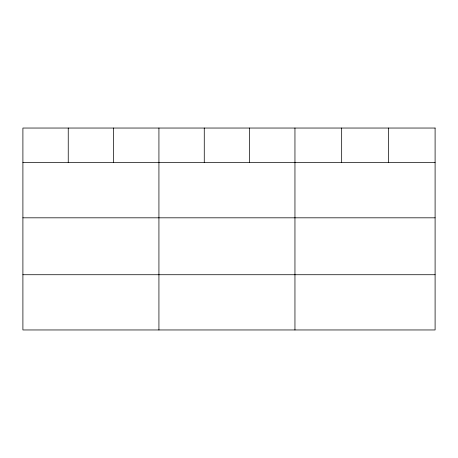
<?xml version="1.0" encoding="UTF-8"?>
<svg xmlns="http://www.w3.org/2000/svg" width="458" height="458" viewBox="0 0 458 458"><rect width="100%" height="100%" fill="white"/><g stroke="black" fill="none" stroke-linecap="round" stroke-linejoin="round"><path stroke-width="0.69" d="M22.9 162.584L435.1 162.584M22.9 217.819L435.1 217.819M22.9 274.726L435.1 274.726M388.384 128.04L388.384 162.584M341.668 128.04L341.668 162.584M294.952 128.04L294.952 329.96M249.61 128.04L249.61 162.584M204.268 128.04L204.268 162.584M158.926 128.04L158.926 329.96M113.584 128.04L113.584 162.584M68.242 128.04L68.242 162.584M435.1 128.04L22.9 128.04L22.9 329.96L435.1 329.96L435.1 128.04"/></g></svg>
